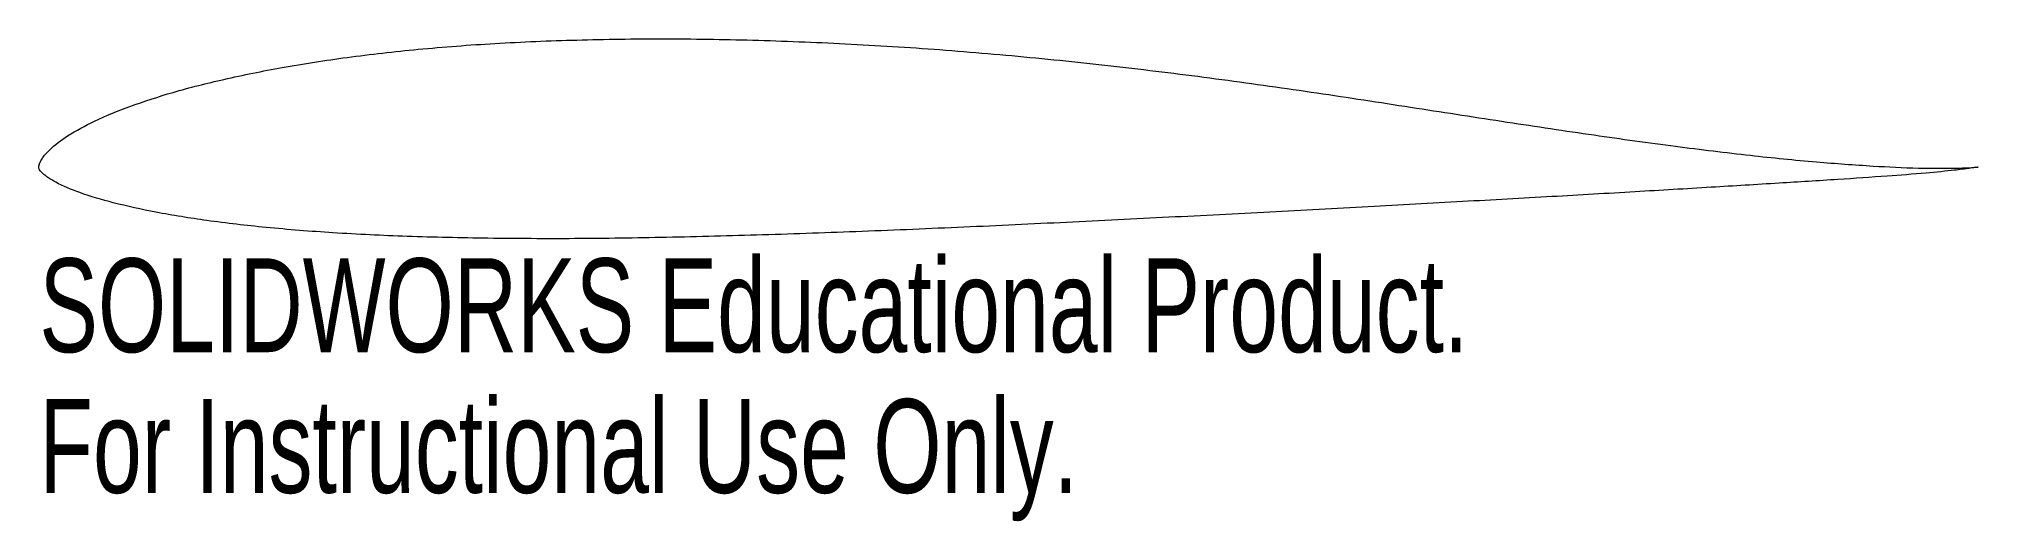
# Model space of a CAD drawing. Header units: millimetres. Extents: x -10 to 90, y -18 to 7.
import ezdxf

# ---------------------------------------------------------------- set-up
doc = ezdxf.new("R2010")
doc.units = ezdxf.units.MM
doc.styles.add('SLDTEXTSTYLE0', font='TXT', dxfattribs={"width": 0.7})

msp = doc.modelspace()

# ---------------------------------------------------------------- linework, layer by layer
at = {"color": 7, "linetype": 'Continuous', "lineweight": 15}
msp.add_open_spline([(90, 0), (90, 0), (89.26, -0.05), (88.51, -0.06), (86.67, -0.06), (84.41, 0.06), (81.49, 0.27), (78.11, 0.61), (74.28, 1.08), (70.1, 1.66), (65.65, 2.33), (60.99, 3.05), (56.19, 3.79), (51.3, 4.49), (46.37, 5.11), (41.42, 5.64), (36.49, 6.07), (31.62, 6.37), (26.86, 6.56), (22.24, 6.63), (17.81, 6.57), (13.6, 6.4), (9.65, 6.1), (5.99, 5.69), (2.65, 5.17), (-0.35, 4.57), (-2.97, 3.91), (-5.2, 3.19), (-7.03, 2.45), (-8.42, 1.7), (-9.3, 1.06), (-9.73, 0.59), (-9.89, 0.34), (-9.97, 0.18), (-10, 0.05), (-10, -0.05), (-9.96, -0.15), (-9.87, -0.26), (-9.73, -0.39), (-9.48, -0.58), (-8.88, -0.93), (-7.75, -1.39), (-6.03, -1.89), (-3.83, -2.37), (-1.2, -2.79), (1.84, -3.14), (5.29, -3.41), (9.1, -3.59), (13.26, -3.68), (17.72, -3.7), (22.44, -3.63), (27.38, -3.5), (32.49, -3.32), (37.71, -3.1), (42.99, -2.85), (48.25, -2.59), (53.44, -2.32), (58.48, -2.05), (63.33, -1.78), (67.92, -1.53), (72.19, -1.28), (76.1, -1.05), (79.58, -0.84), (82.6, -0.65), (85.15, -0.48), (87.1, -0.33), (88.68, -0.18), (89.35, -0.09), (90, 0), (90, 0)], degree=3, knots=[0, 0, 0, 0, 0.001669, 0.006747, 0.015187, 0.026742, 0.041155, 0.058129, 0.077283, 0.098227, 0.12058, 0.143966, 0.168018, 0.192451, 0.217075, 0.24171, 0.266182, 0.29031, 0.313903, 0.336767, 0.358704, 0.37954, 0.399122, 0.417322, 0.434037, 0.449154, 0.462553, 0.474139, 0.483848, 0.491647, 0.497539, 0.499898, 0.501005, 0.501951, 0.502492, 0.502956, 0.503431, 0.504004, 0.505035, 0.506276, 0.508636, 0.515301, 0.524213, 0.535296, 0.548467, 0.563638, 0.580726, 0.599619, 0.62018, 0.642246, 0.665633, 0.690118, 0.715452, 0.741354, 0.76752, 0.793634, 0.819375, 0.844429, 0.868488, 0.891259, 0.912467, 0.93185, 0.949165, 0.964196, 0.976755, 0.986688, 0.99391, 0.99842, 1, 1, 1, 1], dxfattribs=at)

# ---------------------------------------------------------------- texts
at = {"color": 7, "linetype": 'Continuous', "char_height": 4.8336, "attachment_point": 1, "style": 'SLDTEXTSTYLE0'}
for s, insert in [('SOLIDWORKS Educational Product.', (-9.97, -4.7)), ('For Instructional Use Only.', (-9.97, -11.95))]:
    msp.add_mtext(s, dxfattribs=dict(at, insert=insert))

doc.saveas('drawing.dxf')
